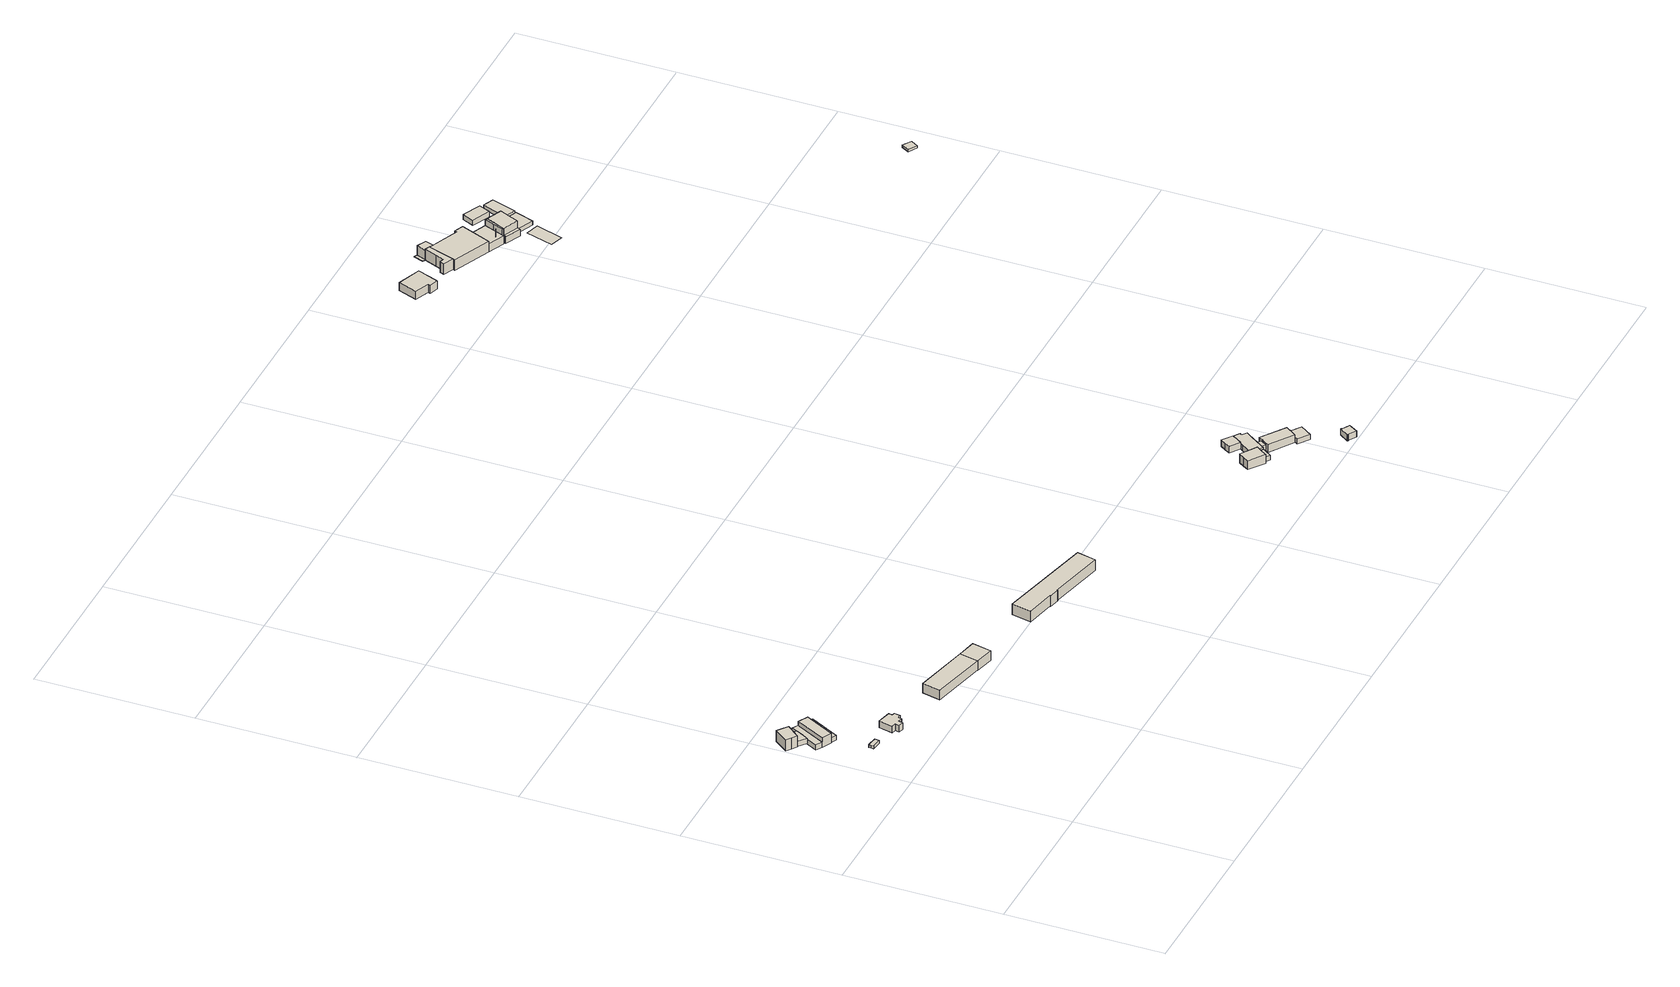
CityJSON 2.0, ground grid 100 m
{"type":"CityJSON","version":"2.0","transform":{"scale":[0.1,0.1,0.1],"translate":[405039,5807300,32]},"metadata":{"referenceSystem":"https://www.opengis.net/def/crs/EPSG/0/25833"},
"CityObjects":{
"building1":{"type":"Building","attributes":{"Gemeindeschluessel":"11000009","BezugspunktDach":"2200","function":"31001_2000","measuredHeight":9.07,"storeysAboveGround":1},"address":[{"country":"Germany","locality":"Berlin","thoroughfareNumber":"3 (1)","thoroughfareName":"Sportpromenade"}],"geometry":[{"type":"Solid","lod":"1","boundaries":[[[[0,1,2,3,4,5]],[[6,7,8,9,10,11]],[[6,11,5,4]],[[7,6,4,3]],[[8,7,3,2]],[[9,8,2,1]],[[10,9,1,0]],[[11,10,0,5]]]]}]},
"building2":{"type":"Building","attributes":{"Gemeindeschluessel":"11000009","BezugspunktDach":"2200","function":"31001_2000","measuredHeight":2.54,"storeysAboveGround":1},"address":[{"country":"Germany","locality":"Berlin","thoroughfareNumber":"3 (2)","thoroughfareName":"Sportpromenade"}],"geometry":[{"type":"Solid","lod":"1","boundaries":[[[[12,13,14,15,16]],[[17,18,19,20,21]],[[17,21,16,15]],[[18,17,15,14]],[[19,18,14,13]],[[20,19,13,12]],[[21,20,12,16]]]]}]},
"building3":{"type":"Building","attributes":{"Gemeindeschluessel":"11000009","BezugspunktDach":"2200","function":"31001_2000","measuredHeight":3.57,"storeysAboveGround":1},"address":[{"country":"Germany","locality":"Berlin","thoroughfareNumber":"5 (1)","thoroughfareName":"Sportpromenade"}],"geometry":[{"type":"Solid","lod":"1","boundaries":[[[[22,23,24,25,26,27,28,29]],[[30,31,32,33,34,35,36,37]],[[30,37,29,28]],[[31,30,28,27]],[[32,31,27,26]],[[33,32,26,25]],[[34,33,25,24]],[[35,34,24,23]],[[36,35,23,22]],[[37,36,22,29]]]]}]},
"building4":{"type":"Building","attributes":{"Gemeindeschluessel":"11000009","function":"31001_2000"},"address":[{"country":"Germany","locality":"Berlin","thoroughfareNumber":"5","thoroughfareName":"Sportpromenade"}],"children":["building4-1","building4-2","building4-3"]},
"building4-1":{"type":"BuildingPart","attributes":{"BezugspunktDach":"2200","measuredHeight":6.32,"storeysAboveGround":2},"parents":["building4"],"geometry":[{"type":"MultiSurface","lod":"1","boundaries":[[[38,39,40,41]],[[42,43,44,45]],[[46,47,41,40]],[[42,45,48,49]],[[43,42,40,39]],[[50,51,52,53,44,43,39,38]],[[45,44,38,41]],[[49,48,47,46]],[[53,52,51,50]]]}]},
"building4-2":{"type":"BuildingPart","attributes":{"BezugspunktDach":"2200","measuredHeight":3.04,"storeysAboveGround":2},"parents":["building4"],"geometry":[{"type":"Solid","lod":"1","boundaries":[[[[54,55,51,50]],[[52,56,57,53]],[[56,52,51,55]],[[57,56,55,54]],[[53,57,54,50]],[[53,50,51,52]]]]}]},
"building4-3":{"type":"BuildingPart","attributes":{"BezugspunktDach":"2200","measuredHeight":3.69,"storeysAboveGround":2},"parents":["building4"],"geometry":[{"type":"MultiSurface","lod":"1","boundaries":[[[47,46,58,59,60,61]],[[62,63,64,49,48,65]],[[62,65,61,60]],[[63,62,60,59]],[[64,63,59,58]],[[49,64,58,46]],[[65,48,47,61]],[[48,49,46,47,66]]]}]},
"building5":{"type":"Building","attributes":{"Gemeindeschluessel":"11000009","BezugspunktDach":"2200","function":"31001_1010","measuredHeight":5.53,"storeysAboveGround":1},"address":[{"country":"Germany","locality":"Berlin","thoroughfareNumber":"7","thoroughfareName":"Sportpromenade"}],"geometry":[{"type":"Solid","lod":"1","boundaries":[[[[67,68,69,70,71,72,73,74,75,76,77,78]],[[79,80,81,82,83,84,85,86,87,88,89,90]],[[79,90,78,77]],[[80,79,77,76]],[[81,80,76,75]],[[82,81,75,74]],[[83,82,74,73]],[[84,83,73,72]],[[85,84,72,71]],[[86,85,71,70]],[[87,86,70,69]],[[88,87,69,68]],[[89,88,68,67]],[[90,89,67,78]]]]}]},
"building6":{"type":"Building","attributes":{"Gemeindeschluessel":"11000009","BezugspunktDach":"2200","function":"31001_2000","measuredHeight":6.39,"storeysAboveGround":1},"address":[{"country":"Germany","locality":"Berlin","thoroughfareNumber":"7 (1)","thoroughfareName":"Sportpromenade"}],"geometry":[{"type":"Solid","lod":"1","boundaries":[[[[91,92,93,94]],[[95,96,97,98]],[[95,98,94,93]],[[96,95,93,92]],[[97,96,92,91]],[[98,97,91,94]]]]}]},
"building7":{"type":"Building","attributes":{"Gemeindeschluessel":"11000009","BezugspunktDach":"2200","function":"51009_1610","measuredHeight":6.49,"storeysAboveGround":0},"address":[{"country":"Germany","locality":"Berlin"}],"geometry":[{"type":"Solid","lod":"1","boundaries":[[[[99,100,92,91]],[[101,102,103,104]],[[101,104,91,92]],[[102,101,92,100]],[[103,102,100,99]],[[104,103,99,91]]]]}]},
"building8":{"type":"Building","attributes":{"Gemeindeschluessel":"11000009","BezugspunktDach":"2200","function":"31001_1010","measuredHeight":7.29,"storeysAboveGround":2},"address":[{"country":"Germany","locality":"Berlin","thoroughfareNumber":"9","thoroughfareName":"Sportpromenade"}],"geometry":[{"type":"Solid","lod":"1","boundaries":[[[[105,106,107,108,109,110,111,112]],[[113,114,115,116,117,118,119,120]],[[113,120,112,111]],[[114,113,111,110]],[[115,114,110,109]],[[116,115,109,108]],[[117,116,108,107]],[[118,117,107,106]],[[119,118,106,105]],[[120,119,105,112]]]]}]},
"building9":{"type":"Building","attributes":{"Gemeindeschluessel":"11000009","function":"31001_1010"},"address":[{"country":"Germany","locality":"Berlin","thoroughfareNumber":"11","thoroughfareName":"Sportpromenade"}],"children":["building9-1","building9-2","building9-3","building9-4"]},
"building9-1":{"type":"BuildingPart","attributes":{"BezugspunktDach":"2200","measuredHeight":5.61,"storeysAboveGround":1},"parents":["building9"],"geometry":[{"type":"MultiSurface","lod":"1","boundaries":[[[121,122,123,124,125,126,127,128,129,130,131]],[[132,133,134,135,136,137,138,139,140,141,142]],[[132,142,131,130]],[[133,132,130,129]],[[135,134,128,127]],[[136,135,127,126]],[[137,136,126,125]],[[138,137,125,124]],[[139,138,124,123]],[[140,139,123,122]],[[141,140,122,121]],[[143,121,144,145]],[[146,147,128,134,148]],[[133,129,147,149,146]],[[141,143,145,150]],[[142,150,145,144,131,151]]]}]},
"building9-2":{"type":"BuildingPart","attributes":{"BezugspunktDach":"2200","measuredHeight":3.31,"storeysAboveGround":1},"parents":["building9"],"geometry":[{"type":"MultiSurface","lod":"1","boundaries":[[[152,143,145,153]],[[150,141,154,155]],[[154,141,143,152]],[[155,154,152,153]],[[150,156,157,158,145]],[[153,158,157,155]],[[141,150,145,143,159]]]}]},
"building9-3":{"type":"BuildingPart","attributes":{"BezugspunktDach":"2200","measuredHeight":7.49,"storeysAboveGround":1},"parents":["building9"],"geometry":[{"type":"MultiSurface","lod":"1","boundaries":[[[160,161,162,163,164,165,166,167]],[[168,169,142,150,157,155,170,171]],[[168,171,167,166]],[[169,168,166,165]],[[142,169,165,164]],[[144,131,172,164,163]],[[158,145,163,162]],[[153,158,157,162,161]],[[170,155,161,160]],[[171,170,160,167]],[[145,150,173,142,172,131,144]],[[157,150,145,158]],[[155,157,158,153]]]}]},
"building9-4":{"type":"BuildingPart","attributes":{"BezugspunktDach":"2200","measuredHeight":7.17,"storeysAboveGround":1},"parents":["building9"],"geometry":[{"type":"MultiSurface","lod":"1","boundaries":[[[174,175,176,177,178,179]],[[180,181,134,146,133,182]],[[180,182,179,178]],[[181,180,178,177]],[[134,181,177,176]],[[147,128,134,176,175]],[[183,129,147,146,175,174]],[[182,133,174,179]],[[146,134,128,147]],[[133,146,147,129,183]]]}]},
"building10":{"type":"Building","attributes":{"Gemeindeschluessel":"11000009","BezugspunktDach":"2200","function":"31001_2000","measuredHeight":3.23,"storeysAboveGround":1},"address":[{"country":"Germany","locality":"Berlin","thoroughfareNumber":"11 (1)","thoroughfareName":"Sportpromenade"}],"geometry":[{"type":"Solid","lod":"1","boundaries":[[[[184,185,186,187]],[[188,189,190,191]],[[188,191,187,186]],[[189,188,186,185]],[[190,189,185,184]],[[191,190,184,187]]]]}]},
"building11":{"type":"Building","attributes":{"Gemeindeschluessel":"11000009","BezugspunktDach":"2200","function":"31001_1010","measuredHeight":7.95,"storeysAboveGround":1},"address":[{"country":"Germany","locality":"Berlin","thoroughfareNumber":"11 (2)","thoroughfareName":"Sportpromenade"}],"geometry":[{"type":"Solid","lod":"1","boundaries":[[[[192,193,194,195,196,197,198,199]],[[200,201,202,203,204,205,206,207]],[[200,207,199,198]],[[201,200,198,197]],[[202,201,197,196]],[[203,202,196,195]],[[204,203,195,194]],[[205,204,194,193]],[[206,205,193,192]],[[207,206,192,199]]]]}]},
"building12":{"type":"Building","attributes":{"Gemeindeschluessel":"11000009","BezugspunktDach":"2200","function":"31001_2000","measuredHeight":3.44,"storeysAboveGround":1},"address":[{"country":"Germany","locality":"Berlin","thoroughfareNumber":"11 (3)","thoroughfareName":"Sportpromenade"}],"geometry":[{"type":"Solid","lod":"1","boundaries":[[[[208,209,210,211,212]],[[213,214,215,216,217]],[[213,217,212,211]],[[214,213,211,210]],[[215,214,210,209]],[[216,215,209,208]],[[217,216,208,212]]]]}]},
"building13":{"type":"Building","attributes":{"Gemeindeschluessel":"11000009","BezugspunktDach":"2200","function":"31001_2520","measuredHeight":4.01,"storeysAboveGround":1},"address":[{"country":"Germany","locality":"Berlin","thoroughfareNumber":"11 (4)","thoroughfareName":"Sportpromenade"}],"geometry":[{"type":"Solid","lod":"1","boundaries":[[[[218,219,220,221,222,223,224,225]],[[226,227,228,229,230,231,232,233]],[[226,233,225,224]],[[227,226,224,223]],[[228,227,223,222]],[[229,228,222,221]],[[230,229,221,220]],[[231,230,220,219]],[[232,231,219,218]],[[233,232,218,225]]]]}]},
"building14":{"type":"Building","attributes":{"Gemeindeschluessel":"11000009","BezugspunktDach":"2200","function":"31001_1010","measuredHeight":6.43,"storeysAboveGround":1},"address":[{"country":"Germany","locality":"Berlin","thoroughfareNumber":"1","thoroughfareName":"Zum Schmetterlingshorst"}],"geometry":[{"type":"Solid","lod":"1","boundaries":[[[[234,235,236,237,238,239,240]],[[241,242,243,244,245,246,247]],[[241,247,240,239]],[[242,241,239,238]],[[243,242,238,237]],[[244,243,237,236]],[[245,244,236,235]],[[246,245,235,234]],[[247,246,234,240]]]]}]},
"building15":{"type":"Building","attributes":{"name":"Schmetterlingshorst","Gemeindeschluessel":"11000009","function":"31001_1010"},"address":[{"country":"Germany","locality":"Berlin","thoroughfareNumber":"2","thoroughfareName":"Zum Schmetterlingshorst"}],"children":["building15-1","building15-2","building15-3","building15-4","building15-5","building15-6","building15-7"]},
"building15-1":{"type":"BuildingPart","attributes":{"BezugspunktDach":"2200","measuredHeight":11.27,"storeysAboveGround":2},"parents":["building15"],"geometry":[{"type":"MultiSurface","lod":"1","boundaries":[[[248,249,250,251,252,253,254,255]],[[256,257,258,259,260,261,262,263]],[[256,263,255,264,265]],[[257,256,254,265,266]],[[258,257,253,266,267]],[[259,258,252,251]],[[260,259,251,250]],[[261,260,250,249]],[[262,261,249,248]],[[263,262,248,255]],[[265,264,255,254]],[[266,265,254,253]],[[267,266,253,252]]]}]},
"building15-2":{"type":"BuildingPart","attributes":{"BezugspunktDach":"2200","measuredHeight":8.28,"storeysAboveGround":2},"parents":["building15"],"geometry":[{"type":"MultiSurface","lod":"1","boundaries":[[[268,269,270,271,272,273,274,275,276,277,278]],[[279,280,281,282,283,284,285,286,287,288,289]],[[279,289,278,277]],[[282,290,291,275,274]],[[283,282,274,273]],[[284,283,273,272]],[[285,284,272,271]],[[286,285,271,270]],[[292,293,286,270,269]],[[294,295,292,287,269,268]],[[289,288,268,278]],[[280,279,277,276]],[[281,296,297,275]],[[280,276,297,296]],[[291,290,282,281]],[[287,286,293,292]],[[288,298,295,294]],[[298,287,292,295]]]}]},
"building15-3":{"type":"BuildingPart","attributes":{"BezugspunktDach":"2200","measuredHeight":6.78,"storeysAboveGround":2},"parents":["building15"],"geometry":[{"type":"MultiSurface","lod":"1","boundaries":[[[290,299,300,301]],[[302,303,282,304]],[[302,305,306,301,300]],[[303,302,300,299]],[[282,303,299,290]],[[304,282,281,304,307]],[[304,306,305,302]],[[290,291,281,282]],[[307,304,281,291,301]]]}]},
"building15-4":{"type":"BuildingPart","attributes":{"BezugspunktDach":"2200","measuredHeight":8.4,"storeysAboveGround":2},"parents":["building15"],"geometry":[{"type":"MultiSurface","lod":"1","boundaries":[[[308,309,310,311,312,313,314,315,316]],[[317,318,319,320,304,281,296,279,321]],[[317,321,316,315]],[[318,317,315,314]],[[319,318,314,313]],[[320,319,313,312]],[[304,320,312,311]],[[281,291,301,311,310]],[[297,275,310,309]],[[279,277,276,297,309,308]],[[321,279,308,316]],[[304,301,291,281]],[[296,281,275,297]],[[280,276,277,279]],[[296,297,276,280]]]}]},
"building15-5":{"type":"BuildingPart","attributes":{"BezugspunktDach":"2200","measuredHeight":6.37,"storeysAboveGround":2},"parents":["building15"],"geometry":[{"type":"MultiSurface","lod":"1","boundaries":[[[322,323,324,325,293,295,294]],[[298,286,326,327,328,329,288]],[[326,286,293,325]],[[329,328,323,322]],[[288,329,322,294]],[[298,288,294,295]],[[286,330,287,292,293,331]],[[298,295,292,332,287]],[[327,333,334,324]],[[325,334,333,326]],[[328,327,324,323]]]}]},
"building15-6":{"type":"BuildingPart","attributes":{"BezugspunktDach":"2200","measuredHeight":11.23,"storeysAboveGround":2},"parents":["building15"],"geometry":[{"type":"MultiSurface","lod":"1","boundaries":[[[255,253,252,335,336,337]],[[333,326,267,266,264,328]],[[334,324,323,328,337,336]],[[338,325,334,333,336,335]],[[267,326,335,252]],[[254,253,266,253,255]],[[328,264,255,337]],[[333,327,324,334]],[[327,328,323,324]],[[326,333,334,325,338]],[[266,267,252,253]],[[264,265,254,255]],[[265,266,253,254]]]}]},
"building15-7":{"type":"BuildingPart","attributes":{"BezugspunktDach":"2200","measuredHeight":0.298,"storeysAboveGround":2},"parents":["building15"],"geometry":[{"type":"MultiSurface","lod":"1","boundaries":[[[339,305,340,341]],[[342,302,320,343]],[[342,343,341,340]],[[302,342,340,305]],[[320,304,306,339]],[[343,320,339,341]],[[302,305,306,304]]]}]},
"building16":{"type":"Building","attributes":{"Gemeindeschluessel":"11000009","BezugspunktDach":"2200","function":"51009_1610","measuredHeight":4.65,"storeysAboveGround":0},"address":[{"country":"Germany","locality":"Berlin"}],"geometry":[{"type":"Solid","lod":"1","boundaries":[[[[344,345,346,347,348,349,350]],[[351,352,353,354,355,356,357]],[[351,357,350,349]],[[352,351,349,348]],[[353,352,348,347]],[[354,353,347,346]],[[355,354,346,345]],[[356,355,345,344]],[[357,356,344,350]]]]}]},
"building17":{"type":"Building","attributes":{"Gemeindeschluessel":"11000009","BezugspunktDach":"2200","function":"31001_2000","measuredHeight":0.242,"storeysAboveGround":1},"address":[{"country":"Germany","locality":"Berlin","thoroughfareNumber":"2 (4)","thoroughfareName":"Zum Schmetterlingshorst"}],"geometry":[{"type":"Solid","lod":"1","boundaries":[[[[358,359,360,361]],[[362,363,364,365]],[[362,365,361,360]],[[363,362,360,359]],[[364,363,359,358]],[[365,364,358,361]]]]}]},
"building18":{"type":"Building","attributes":{"Gemeindeschluessel":"11000009","BezugspunktDach":"2200","function":"31001_2000","measuredHeight":2.79,"storeysAboveGround":1},"address":[{"country":"Germany","locality":"Berlin","thoroughfareNumber":"2 (1)","thoroughfareName":"Zum Schmetterlingshorst"}],"geometry":[{"type":"Solid","lod":"1","boundaries":[[[[366,367,368,369]],[[370,371,372,373]],[[370,373,369,368]],[[371,370,368,367]],[[372,371,367,366]],[[373,372,366,369]]]]}]},
"building19":{"type":"Building","attributes":{"Gemeindeschluessel":"11000009","BezugspunktDach":"2200","function":"31001_2000","measuredHeight":4.13,"storeysAboveGround":1},"address":[{"country":"Germany","locality":"Berlin","thoroughfareNumber":"2 (3)","thoroughfareName":"Zum Schmetterlingshorst"}],"geometry":[{"type":"Solid","lod":"1","boundaries":[[[[374,375,376,377]],[[378,379,380,381]],[[378,381,377,376]],[[379,378,376,375]],[[380,379,375,374]],[[381,380,374,377]]]]}]},
"building20":{"type":"Building","attributes":{"Gemeindeschluessel":"11000009","BezugspunktDach":"2200","function":"31001_2000","measuredHeight":2.72,"storeysAboveGround":1},"address":[{"country":"Germany","locality":"Berlin","thoroughfareNumber":"2 (2)","thoroughfareName":"Zum Schmetterlingshorst"}],"geometry":[{"type":"Solid","lod":"1","boundaries":[[[[382,383,384,385]],[[386,387,388,389]],[[386,389,385,384]],[[387,386,384,383]],[[388,387,383,382]],[[389,388,382,385]]]]}]},
"building21":{"type":"Building","attributes":{"Gemeindeschluessel":"11000009","BezugspunktDach":"2200","function":"31001_2000","measuredHeight":2.14,"storeysAboveGround":1},"address":[{"country":"Germany","locality":"Berlin","thoroughfareNumber":"2","thoroughfareName":"Am Langen See"}],"geometry":[{"type":"Solid","lod":"1","boundaries":[[[[390,391,392,393]],[[394,395,396,397]],[[394,397,393,392]],[[395,394,392,391]],[[396,395,391,390]],[[397,396,390,393]]]]}]}
},
"vertices":[
[34,1751,89],[64,1728,89],[132,1812,89],[100,1836,89],[68,1860,89],[3,1774,89],[68,1860,13],[100,1836,13],[132,1812,13],[64,1728,13],[34,1751,13],[3,1774,13],
[265,1306,44],[270,1336,44],[205,1346,44],[203,1331,44],[201,1315,44],[203,1331,25],[205,1346,25],[270,1336,25],[265,1306,25],[201,1315,25],
[114,1688,51],[118,1695,51],[138,1730,51],[161,1773,51],[124,1803,51],[120,1797,51],[94,1765,51],[64,1728,51],[94,1765,16],[120,1797,16],[124,1803,16],[161,1773,16],[138,1730,16],[118,1695,16],[114,1688,16],[64,1728,16],
[181,1567,75],[280,1756,75],[218,1789,75],[119,1599,75],[218,1789,11],[280,1756,11],[181,1567,11],[119,1599,11],[218,1789,49],[119,1599,49],[119,1599,12],[218,1789,12],[181,1567,45],[280,1756,45],[280,1756,15],[181,1567,15],
[214,1551,45],[312,1739,45],[312,1739,15],[214,1551,15],
[180,1810,49],[161,1773,49],[114,1688,49],[78,1620,49],[114,1688,12],[161,1773,12],[180,1810,12],[78,1620,12],[119,1599,22],
[419,1273,71],[412,1245,71],[444,1237,71],[451,1266,71],[479,1260,71],[485,1283,71],[505,1280,71],[513,1319,71],[493,1324,71],[498,1347,71],[409,1369,71],[390,1280,71],[409,1369,25],[498,1347,25],[493,1324,25],[513,1319,25],[505,1280,25],[485,1283,25],[479,1260,25],[451,1266,25],[444,1237,25],[412,1245,25],[419,1273,25],[390,1280,25],
[1156,1076,89],[1183,1197,89],[826,1276,89],[799,1159,89],[826,1276,25],[1183,1197,25],[1156,1076,25],[799,1159,25],
[1278,1047,89],[1304,1170,89],[1183,1197,24],[1304,1170,24],[1278,1047,24],[1156,1076,24],
[1905,946,98],[1904,943,98],[1967,928,98],[1968,932,98],[2335,850,98],[2361,971,98],[1744,1113,98],[1717,988,98],[1744,1113,25],[2361,971,25],[2335,850,25],[1968,932,25],[1967,928,25],[1904,943,25],[1905,946,25],[1717,988,25],
[3774,423,71],[3790,447,71],[3818,487,71],[3823,495,71],[3873,566,71],[3843,588,71],[3852,600,71],[3813,627,71],[3768,561,71],[3755,542,71],[3705,469,71],[3755,542,28],[3768,561,28],[3813,627,28],[3852,600,28],[3843,588,28],[3873,566,28],[3823,495,28],[3818,487,28],[3790,447,28],[3774,423,28],[3705,469,28],[3774,423,61],[3740,446,71],[3740,446,61],[3791,594,28],[3791,594,71],[3796,603,28],[3791,594,65],[3740,446,28],[3705,469,51],
[3732,363,61],[3700,385,61],[3732,363,28],[3700,385,28],[3733,436,28],[3716,410,28],[3716,410,61],[3774,423,32],
[3692,373,90],[3700,385,90],[3716,410,90],[3740,446,90],[3705,469,90],[3640,512,90],[3617,477,90],[3594,443,90],[3617,477,28],[3640,512,28],[3692,373,28],[3594,443,28],[3705,469,35],[3738,447,28],
[3768,561,73],[3791,594,73],[3813,627,73],[3750,672,73],[3727,639,73],[3704,605,73],[3727,639,28],[3750,672,28],[3704,605,28],[3768,561,40],
[3818,426,61],[3845,467,61],[3818,487,61],[3790,447,61],[3818,487,29],[3845,467,29],[3818,426,29],[3790,447,29],
[3954,304,76],[3979,339,76],[4004,375,76],[3854,481,76],[3835,452,76],[3830,444,76],[3818,426,76],[3806,407,76],[3818,426,23],[3830,444,23],[3835,452,23],[3854,481,23],[4004,375,23],[3979,339,23],[3954,304,23],[3806,407,23],
[4012,234,61],[4064,308,61],[3993,360,61],[3954,304,61],[3941,285,61],[3954,304,27],[3993,360,27],[4064,308,27],[4012,234,27],[3941,285,27],
[4094,35,60],[4096,37,60],[4149,6,60],[4184,63,60],[4136,92,60],[4138,95,60],[4132,98,60],[4090,38,60],[4132,98,20],[4138,95,20],[4136,92,20],[4184,63,20],[4149,6,20],[4096,37,20],[4094,35,20],[4090,38,20],
[3401,5430,80],[3396,5415,80],[3452,5395,80],[3457,5408,80],[3506,5533,80],[3353,5588,80],[3308,5466,80],[3353,5588,26],[3506,5533,26],[3457,5408,26],[3452,5395,26],[3396,5415,26],[3401,5430,26],[3308,5466,26],
[4127,5188,123],[4143,5226,123],[4153,5250,123],[4180,5311,123],[4081,5353,123],[4055,5291,123],[4044,5267,123],[4028,5230,123],[4044,5267,27],[4055,5291,27],[4081,5353,27],[4180,5311,27],[4153,5250,27],[4143,5226,27],[4127,5188,27],[4028,5230,27],[4028,5230,28],[4044,5267,28],[4055,5291,28],[4081,5353,28],
[3904,5269,100],[3941,5360,100],[3959,5405,100],[3983,5464,100],[3925,5488,100],[3919,5475,100],[3751,5545,100],[3721,5558,100],[3690,5466,100],[3663,5386,100],[3659,5374,100],[3663,5386,28],[3690,5466,28],[3721,5558,28],[3751,5545,28],[3919,5475,28],[3925,5488,28],[3983,5464,28],[3959,5405,28],[3941,5360,28],[3904,5269,28],[3659,5374,28],[3751,5545,95],[3721,5558,95],[3941,5360,82],[3959,5405,82],[3904,5269,82],[3932,5337,82],[3692,5472,28],[3692,5472,100],[3932,5337,28],
[3773,5603,95],[3713,5630,95],[3689,5571,95],[3713,5630,28],[3773,5603,28],[3689,5571,28],[3713,5630,31],[3689,5571,31],[3689,5571,57],
[3663,5386,102],[3692,5472,102],[3721,5558,102],[3689,5571,102],[3687,5567,102],[3655,5488,102],[3634,5435,102],[3609,5444,102],[3597,5416,102],[3609,5444,28],[3634,5435,28],[3655,5488,28],[3687,5567,28],[3597,5416,28],
[4012,5222,82],[4017,5234,82],[4039,5291,82],[4066,5360,82],[4066,5360,28],[4039,5291,28],[4017,5234,28],[4012,5222,28],[3953,5391,28],[3959,5405,33],[3941,5360,40],[4041,5297,28],[4041,5297,82],
[4066,5360,123],[4041,5297,123],[4017,5234,123],[4066,5360,80],
[3687,5567,31],[3693,5639,31],[3668,5576,31],[3693,5639,28],[3668,5576,28],
[4021,5218,76],[4018,5211,76],[4118,5165,76],[4127,5188,76],[4028,5230,76],[4017,5234,76],[4012,5222,76],[4017,5234,30],[4028,5230,30],[4127,5188,30],[4118,5165,30],[4018,5211,30],[4021,5218,30],[4012,5222,30],
[4194,4940,30],[4250,5115,30],[4163,5140,30],[4112,4967,30],[4163,5140,27],[4250,5115,27],[4194,4940,27],[4112,4967,27],
[4248,5144,56],[4290,5264,56],[4180,5311,56],[4130,5196,56],[4180,5311,28],[4290,5264,28],[4248,5144,28],[4130,5196,28],
[4228,5404,64],[4259,5476,64],[4143,5529,64],[4111,5455,64],[4143,5529,28],[4259,5476,28],[4228,5404,28],[4111,5455,28],
[4302,5278,56],[4352,5434,56],[4287,5463,56],[4229,5307,56],[4287,5463,28],[4352,5434,28],[4302,5278,28],[4229,5307,28],
[5845,3443,18],[5875,3491,18],[5820,3525,18],[5790,3475,18],[5820,3525,2],[5875,3491,2],[5845,3443,2],[5790,3475,2]
]}
